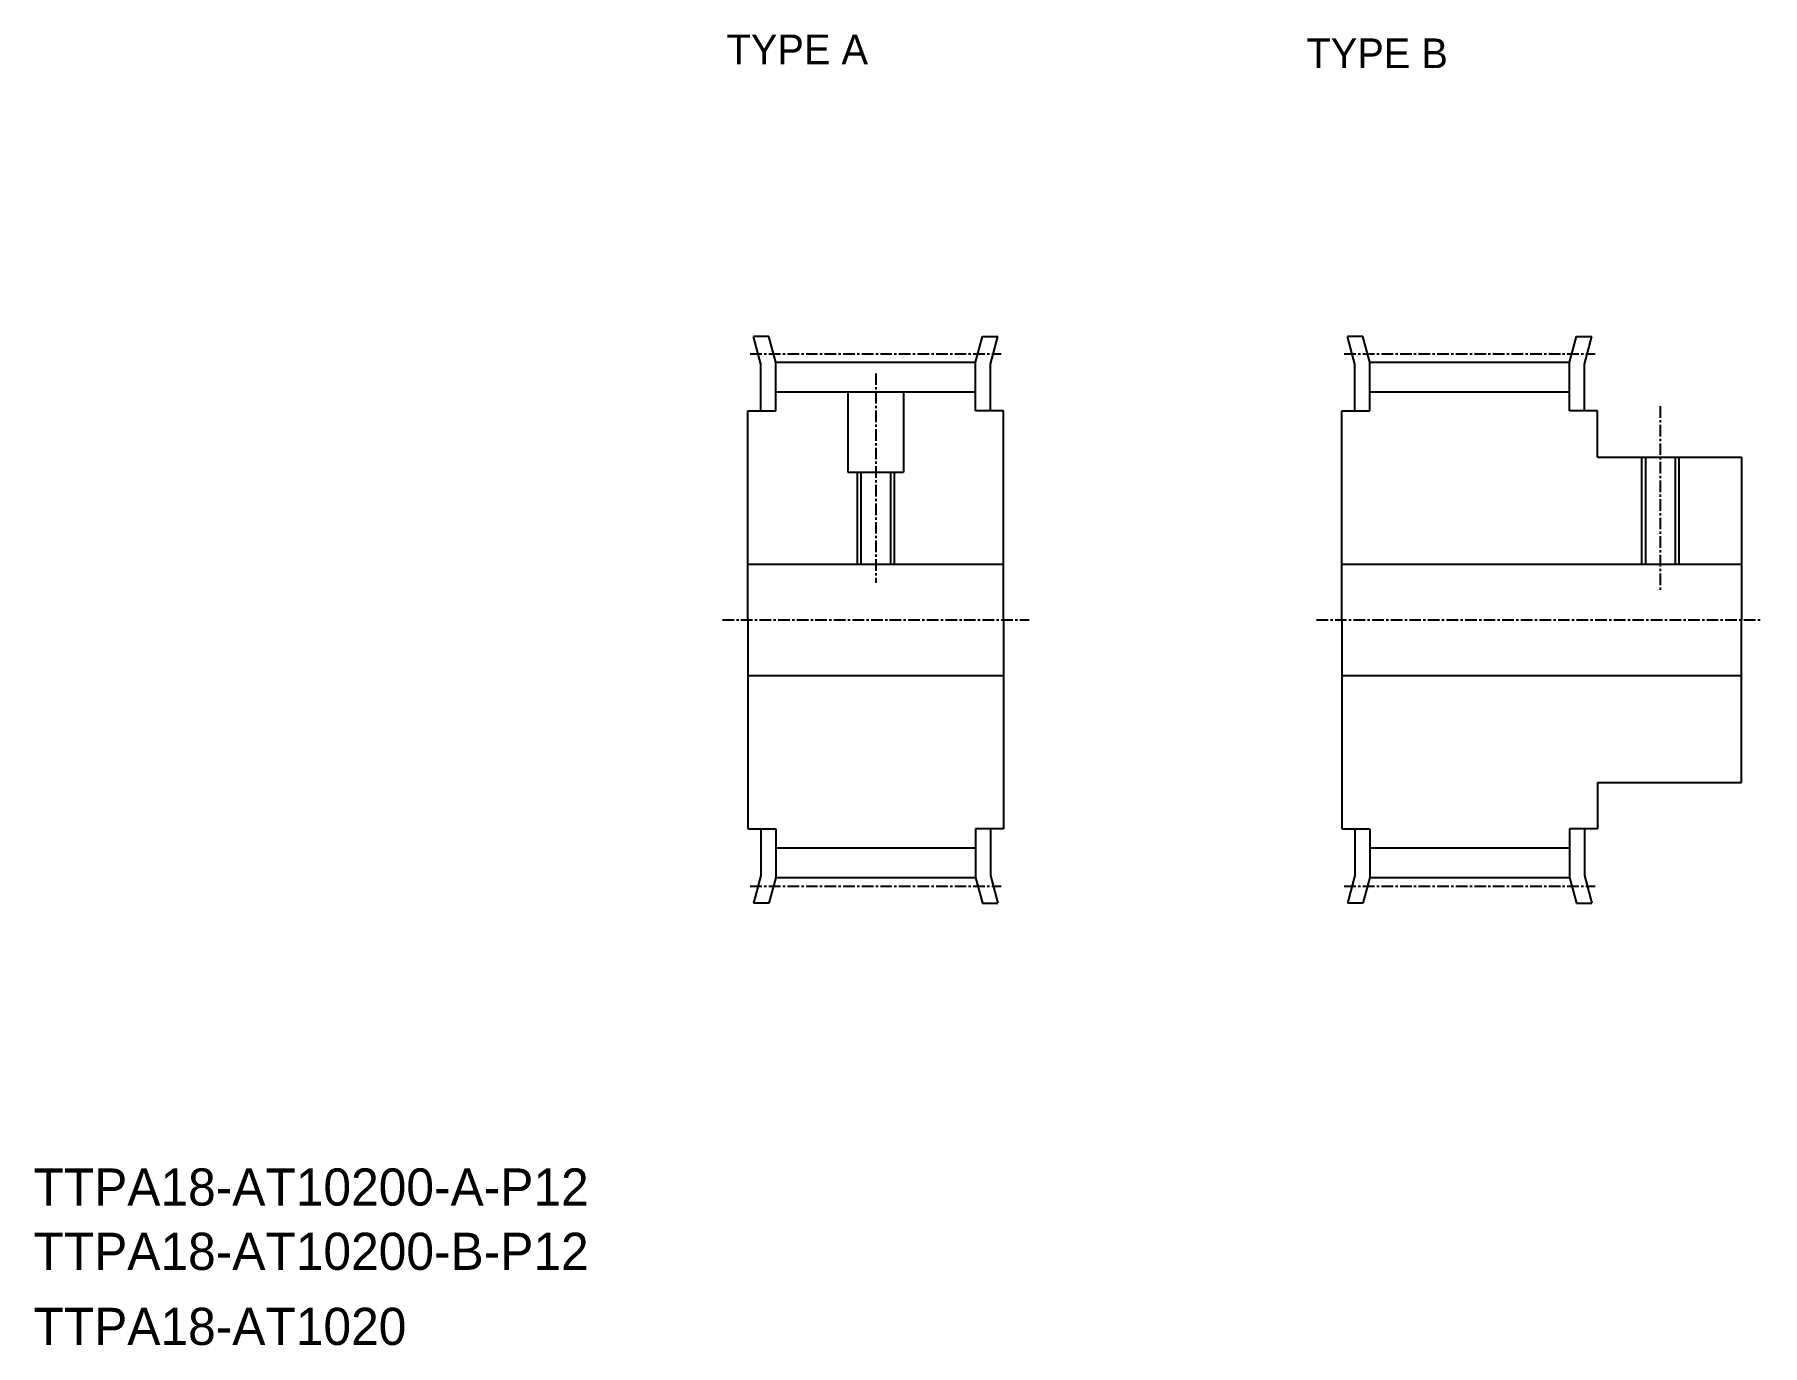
# Model space of a CAD drawing. Extents: x 40 to 226, y 62 to 203.
import ezdxf

# ---------------------------------------------------------------- set-up
doc = ezdxf.new("R2010")
doc.units = 0
doc.linetypes.add('CENTER', pattern=[2, 1.25, -0.25, 0.25, -0.25])
doc.layers.get('0').update_dxf_attribs({"linetype": 'CONTINUOUS'})
doc.layers.add('CENTER', color=1, linetype='CENTER')

msp = doc.modelspace()

# ---------------------------------------------------------------- linework, layer by layer
at = {"color": 7, "linetype": 'CONTINUOUS'}
for p, q in [((118.26, 167.62), (117.46, 170.6)), ((119.12, 170.6), (117.46, 170.6)), ((119.86, 167.83), (119.12, 170.6)), ((141.36, 167.83), (142.11, 170.6)), ((142.11, 170.6), (143.76, 170.6)), ((142.96, 167.62), (143.76, 170.6)), ((182.19, 167.62), (181.39, 170.6)), ((183.05, 170.6), (181.39, 170.6)), ((183.79, 167.83), (183.05, 170.6)), ((205.29, 167.83), (206.03, 170.6)), ((206.03, 170.6), (207.69, 170.6)), ((206.89, 167.62), (207.69, 170.6)), ((118.26, 162.6), (118.26, 167.62)), ((119.86, 162.6), (119.86, 167.83)), ((119.86, 167.83), (141.36, 167.83)), ((141.36, 162.6), (141.36, 167.83)), ((142.96, 162.6), (142.96, 167.62)), ((182.19, 162.6), (182.19, 167.62)), ((183.79, 167.83), (205.29, 167.83)), ((183.79, 162.6), (183.79, 167.83)), ((205.29, 162.6), (205.29, 167.83)), ((206.89, 162.6), (206.89, 167.62)), ((119.86, 164.63), (141.36, 164.63)), ((127.61, 164.63), (127.61, 156)), ((133.61, 164.63), (133.61, 156)), ((183.79, 164.63), (205.29, 164.63)), ((116.86, 140.1), (116.86, 162.6)), ((116.86, 162.6), (119.86, 162.6)), ((144.36, 162.6), (141.36, 162.6)), ((144.36, 140.1), (144.36, 162.6)), ((180.79, 140.1), (180.79, 162.6)), ((180.79, 162.6), (183.79, 162.6)), ((208.29, 162.6), (205.29, 162.6)), ((208.29, 157.6), (208.29, 162.6)), ((208.29, 157.6), (223.79, 157.6)), ((213.44, 157.6), (213.44, 146.1)), ((216.64, 157.6), (216.64, 146.1)), ((223.79, 157.6), (223.79, 140.1)), ((127.61, 156), (133.61, 156)), ((129.01, 156), (129.01, 146.1)), ((132.21, 156), (132.21, 146.1)), ((116.86, 146.1), (144.36, 146.1)), ((180.79, 146.1), (223.79, 146.1)), ((116.86, 140.1), (116.86, 117.6)), ((144.36, 140.1), (144.36, 117.6)), ((180.79, 140.1), (180.79, 117.6)), ((223.79, 122.6), (223.79, 140.1)), ((116.86, 134.1), (144.36, 134.1)), ((180.79, 134.1), (223.79, 134.1)), ((208.29, 122.6), (223.79, 122.6)), ((208.29, 122.6), (208.29, 117.6)), ((116.86, 117.6), (119.86, 117.6)), ((118.26, 117.6), (118.26, 112.59)), ((119.86, 117.6), (119.86, 112.38)), ((141.36, 117.6), (141.36, 112.38)), ((144.36, 117.6), (141.36, 117.6)), ((142.96, 117.6), (142.96, 112.59)), ((180.79, 117.6), (183.79, 117.6)), ((182.19, 117.6), (182.19, 112.59)), ((183.79, 117.6), (183.79, 112.38)), ((205.29, 117.6), (205.29, 112.38)), ((208.29, 117.6), (205.29, 117.6)), ((206.89, 117.6), (206.89, 112.59)), ((119.86, 115.58), (141.36, 115.58)), ((183.79, 115.58), (205.29, 115.58)), ((118.26, 112.59), (117.46, 109.6)), ((119.86, 112.38), (119.12, 109.6)), ((119.86, 112.38), (141.36, 112.38)), ((141.36, 112.38), (142.11, 109.6)), ((142.96, 112.59), (143.76, 109.6)), ((182.19, 112.59), (181.39, 109.6)), ((183.79, 112.38), (183.05, 109.6)), ((183.79, 112.38), (205.29, 112.38)), ((205.29, 112.38), (206.03, 109.6)), ((206.89, 112.59), (207.69, 109.6)), ((119.12, 109.6), (117.46, 109.6)), ((142.11, 109.6), (143.76, 109.6)), ((183.05, 109.6), (181.39, 109.6)), ((206.03, 109.6), (207.69, 109.6))]:
    msp.add_line(p, q, dxfattribs=at)
at = {"color": 3, "linetype": 'CONTINUOUS'}
for p, q in [((213.04, 157.6), (213.04, 146.1)), ((217.04, 157.6), (217.04, 146.1)), ((128.61, 156), (128.61, 146.1)), ((132.61, 156), (132.61, 146.1))]:
    msp.add_line(p, q, dxfattribs=at)
at = {"layer": 'CENTER', "color": 1, "linetype": 'CENTER'}
for p, q in [((117.11, 168.75), (144.11, 168.75)), ((181.04, 168.75), (208.04, 168.75)), ((130.61, 166.63), (130.61, 144.1)), ((215.04, 163.1), (215.04, 143.1)), ((114.11, 140.1), (147.11, 140.1)), ((178.04, 140.1), (226.04, 140.1)), ((117.11, 111.45), (144.11, 111.45)), ((181.04, 111.45), (208.04, 111.45))]:
    msp.add_line(p, q, dxfattribs=at)

# ---------------------------------------------------------------- texts
at = {"color": 7, "linetype": 'CONTINUOUS'}
for s, height, p in [('TYPE A', 3.2, (114.56, 199.9)), ('TYPE B', 3.2, (176.97, 199.48)), ('TTPA18-AT10200-A-P12', 4, (39.96, 77.06)), ('TTPA18-AT10200-B-P12', 4, (39.96, 70.14)), ('TTPA18-AT1020', 4, (39.96, 62.06))]:
    msp.add_text(s, height=height, dxfattribs=at).set_placement(p)

doc.saveas('drawing.dxf')
